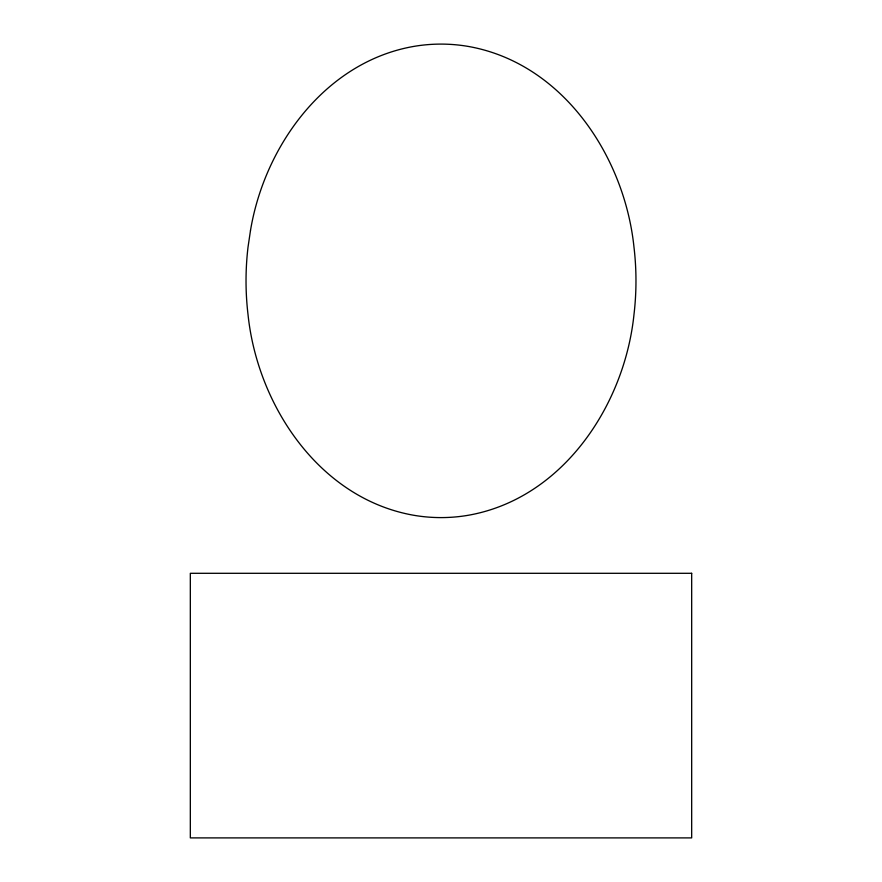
<?xml version="1.0" encoding="UTF-8"?>
<svg xmlns="http://www.w3.org/2000/svg" width="882" height="882" viewBox="0 0 882 882"><rect width="100%" height="100%" fill="white"/><g stroke="black" fill="none" stroke-linecap="round" stroke-linejoin="round"><path stroke-width="1.32" d="M250.488 230.522L248.018 247.158A286.893 286.893 0 0 0 248.018 314.543C257.412 405.18 318.997 498.297 413.25 515.187A161.042 161.042 0 0 0 468.75 515.187C563.003 498.286 624.588 405.18 633.982 314.543A286.893 286.893 0 0 0 633.982 247.158C624.588 156.511 563.003 63.405 468.75 46.514A161.042 161.042 0 0 0 413.25 46.503C324.984 62.17 264.501 145.905 250.488 230.522M691.675 573.3L190.325 573.3L190.325 837.9L691.675 837.9L691.675 573.3"/></g></svg>
